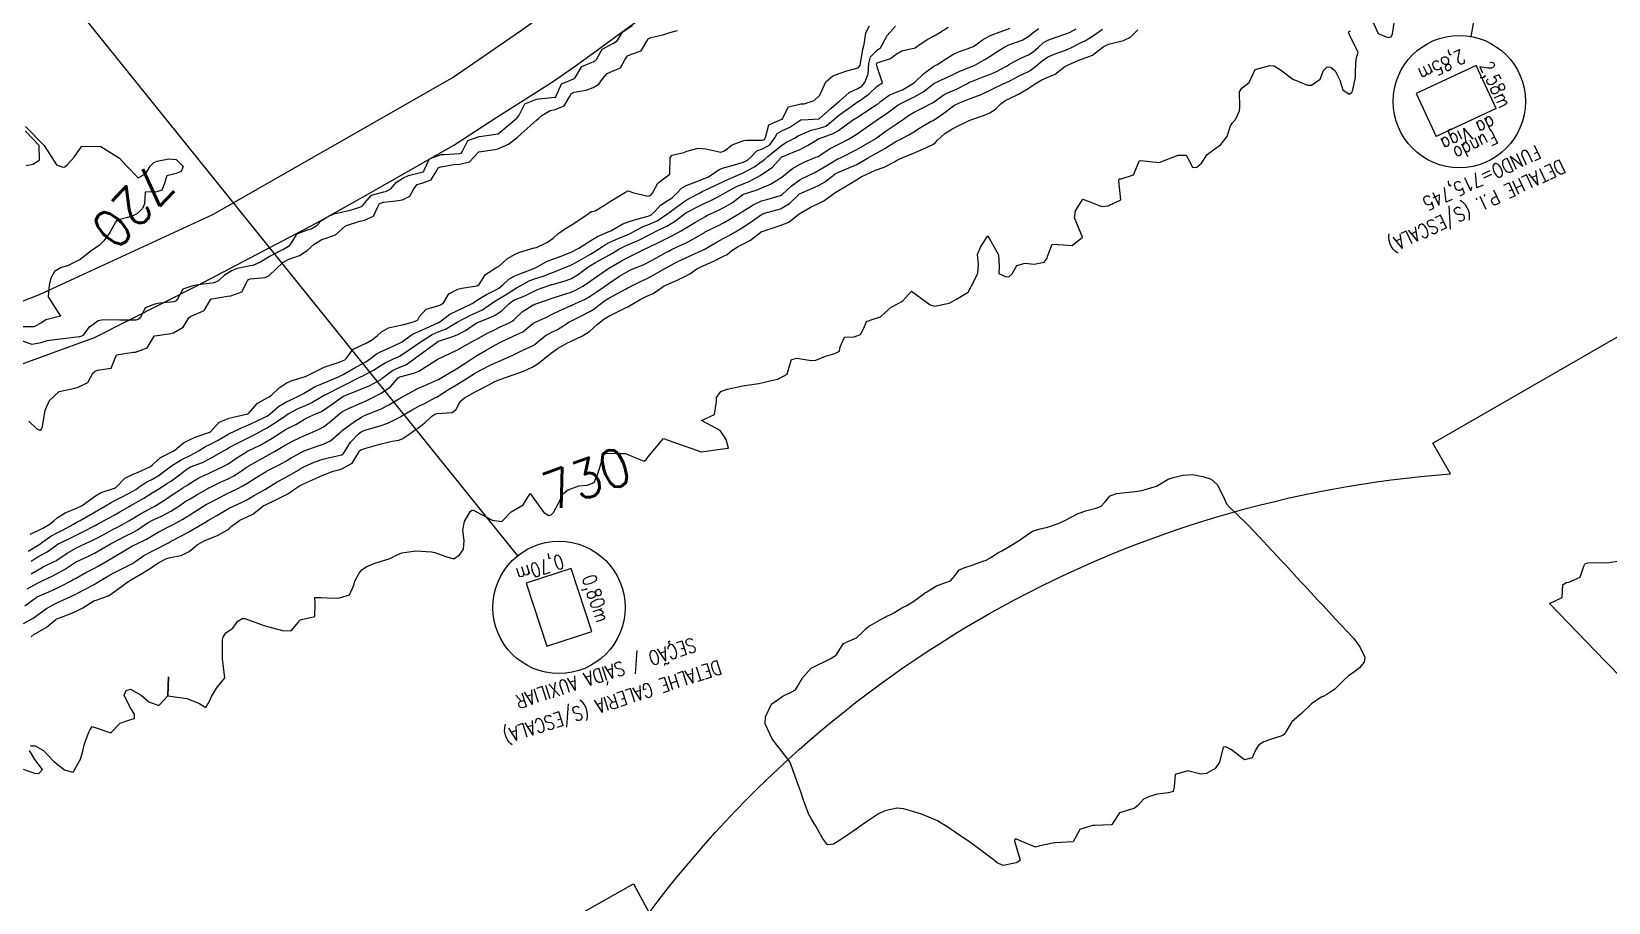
# Model space of a CAD drawing. Header units: metres. Extents: x 286371 to 293043, y 7462578 to 7466404.
# Drawn here: x 290929.4 to 291096.2, y 7463302.3 to 7463394.4 of the extents above; entities that cross this region are included whole.
import ezdxf
from ezdxf.enums import TextEntityAlignment as Align

# ---------------------------------------------------------------- set-up
doc = ezdxf.new("R2010")
doc.units = ezdxf.units.M
doc.header["$MEASUREMENT"] = 0
doc.linetypes.add('CONTINUO', pattern=[0])
doc.linetypes.add('TRACEJADO', pattern=[8.7, 8, -0.7])
for name, color, linetype in [('Cotas', 45, 'Continuous'), ('Curvas de Nivel 1m', 11, 'Continuous'), ('Curvas de Nivel 5m', 15, 'Continuous'), ('Edificações', 30, 'Continuous'), ('TEXTO', 45, 'Continuous'), ('Vias primárias', 230, 'Continuous')]:
    doc.layers.add(name, color=color, linetype=linetype)
doc.styles.add('ROMANS', font='romans', dxfattribs={"height": 0.2})
doc.styles.add('Style-STANDARD', font='STANDARD.shx')

msp = doc.modelspace()

# ---------------------------------------------------------------- linework, layer by layer
at = {"layer": 'Curvas de Nivel 1m', "flags": 128}
for points, elevation in [([(290928.51, 7463331.81), (290929.51, 7463332.39), (290929.77, 7463332.54), (290929.93, 7463332.66), (290930.92, 7463333.39), (290931.95, 7463333.95), (290932.22, 7463334.08), (290932.81, 7463334.34), (290933.59, 7463334.7), (290933.96, 7463334.88), (290934.89, 7463335.39), (290935.98, 7463335.95), (290936.2, 7463336.07), (290936.55, 7463336.29), (290937.44, 7463336.82), (290938, 7463337.13), (290939.84, 7463338.06), (290940.01, 7463338.14), (290940.06, 7463338.17), (290940.13, 7463338.22), (290941.23, 7463339), (290942.03, 7463339.44), (290942.54, 7463339.69), (290943.49, 7463340.17), (290943.85, 7463340.36), (290944.05, 7463340.47), (290945.16, 7463341.05), (290946.07, 7463341.56), (290946.43, 7463341.77), (290947.02, 7463342.12), (290947.68, 7463342.51), (290948.08, 7463342.75), (290948.96, 7463343.23), (290950.1, 7463343.91), (290950.2, 7463343.97), (290950.4, 7463344.07), (290951.57, 7463344.6), (290952.12, 7463344.89), (290952.85, 7463345.31), (290954.11, 7463346.01), (290954.12, 7463346.03), (290955.35, 7463346.79), (290956.15, 7463347.22), (290956.65, 7463347.49), (290957.44, 7463347.97), (290957.89, 7463348.24), (290958.17, 7463348.39), (290959.25, 7463348.87), (290960.18, 7463349.2), (290960.75, 7463349.35), (290962.19, 7463349.67), (290962.34, 7463349.75), (290962.44, 7463349.89), (290963.11, 7463350.98), (290963.93, 7463351.87), (290964.23, 7463352.08), (290964.63, 7463352.25), (290966.24, 7463352.71), (290967.05, 7463353), (290968.25, 7463353.61), (290968.37, 7463353.68), (290968.54, 7463353.79), (290969.62, 7463354.42), (290970.27, 7463354.76), (290970.93, 7463355.1), (290972.18, 7463355.74), (290972.25, 7463355.77), (290972.28, 7463355.8), (290973.46, 7463356.56), (290974.3, 7463357.05), (290975.34, 7463357.69), (290976.32, 7463358.32), (290977.8, 7463359.12), (290978.34, 7463359.36), (290979.01, 7463359.63), (290980.35, 7463360.25), (290981.27, 7463360.69), (290982.37, 7463361.17), (290982.62, 7463361.33), (290982.89, 7463361.58), (290983.69, 7463362.26), (290984.39, 7463362.63), (290985.01, 7463362.93), (290985.95, 7463363.53), (290986.23, 7463363.71), (290986.41, 7463363.8), (290987.55, 7463364.37), (290988.42, 7463364.81), (290988.85, 7463365.07), (290989.37, 7463365.48), (290989.97, 7463365.94), (290990.45, 7463366.24), (290992.26, 7463367.23), (290992.46, 7463367.33), (290992.53, 7463367.36), (290992.64, 7463367.42), (290993.87, 7463368.01), (290994.48, 7463368.3), (290995.19, 7463368.68), (290996.36, 7463369.37), (290996.44, 7463369.42), (290996.5, 7463369.44), (290997.75, 7463370.1), (290998.51, 7463370.46), (290999.11, 7463370.74), (291000.36, 7463371.31), (291000.47, 7463371.36), (291000.53, 7463371.39), (291001.72, 7463372.1), (291002.54, 7463372.53), (291003.03, 7463372.78), (291003.84, 7463373.26), (291004.29, 7463373.52), (291004.56, 7463373.69), (291005.5, 7463374.3), (291006.58, 7463375.09), (291006.66, 7463375.13), (291006.92, 7463375.21), (291008.22, 7463375.56), (291008.59, 7463375.68), (291009.54, 7463376.23), (291010.5, 7463377.16), (291010.55, 7463377.22), (291010.62, 7463377.25), (291011.92, 7463377.83), (291012.63, 7463378.15), (291013.25, 7463378.5), (291014.02, 7463379.1), (291014.38, 7463379.37), (291014.65, 7463379.51), (291015.77, 7463379.97), (291016.66, 7463380.38), (291017.81, 7463381.04), (291018.68, 7463381.53), (291019.64, 7463382.06), (291020.7, 7463382.73), (291020.87, 7463382.83), (291021.2, 7463382.99), (291022.18, 7463383.5), (291022.72, 7463383.84), (291023.4, 7463384.28), (291024.55, 7463384.94), (291024.67, 7463385), (291024.74, 7463385.03), (291025.88, 7463385.79), (291026.76, 7463386.48), (291027.01, 7463386.65), (291027.54, 7463386.89), (291028.41, 7463387.24), (291028.77, 7463387.38), (291029.84, 7463387.79), (291030.78, 7463388.22), (291031.2, 7463388.43), (291032.01, 7463388.83), (291032.55, 7463389.07), (291032.8, 7463389.2), (291033.85, 7463389.76), (291034.82, 7463390.22), (291035.17, 7463390.43), (291035.61, 7463390.77), (291036.28, 7463391.32), (291036.84, 7463391.71), (291037.54, 7463392.05), (291038.85, 7463392.49), (291039.01, 7463392.56), (291039.32, 7463392.72), (291040.33, 7463393.23), (291040.87, 7463393.5), (291041.62, 7463393.94), (291042.67, 7463394.67)], 728), ([(290928.65, 7463333.69), (290929.58, 7463334.39), (290929.8, 7463334.54), (290929.96, 7463334.62), (290931.17, 7463335.16), (290931.97, 7463335.53), (290932.52, 7463335.8), (290933.53, 7463336.33), (290933.82, 7463336.49), (290933.99, 7463336.58), (290935.11, 7463337.2), (290936, 7463337.67), (290936.41, 7463337.89), (290937.08, 7463338.28), (290938.02, 7463338.83), (290939.51, 7463339.71), (290940.04, 7463340.03), (290940.17, 7463340.1), (290940.41, 7463340.22), (290941.51, 7463340.74), (290942.06, 7463341.06), (290942.76, 7463341.48), (290944.07, 7463342.15), (290944.1, 7463342.16), (290945.37, 7463342.86), (290946.09, 7463343.31), (290946.59, 7463343.63), (290947.36, 7463344.12), (290947.82, 7463344.39), (290948.11, 7463344.55), (290949.13, 7463345.08), (290950.13, 7463345.6), (290950.44, 7463345.75), (290951.1, 7463346.06), (290951.79, 7463346.4), (290952.14, 7463346.61), (290953.02, 7463347.17), (290954.16, 7463347.9), (290954.23, 7463347.94), (290954.37, 7463348.01), (290955.57, 7463348.6), (290956.18, 7463348.96), (290956.82, 7463349.34), (290957.97, 7463349.96), (290958.12, 7463350.03), (290958.2, 7463350.07), (290959.56, 7463350.57), (290960.21, 7463350.79), (290960.98, 7463351.15), (290961.87, 7463351.9), (290962.05, 7463352.07), (290962.23, 7463352.22), (290963.54, 7463353.17), (290964.25, 7463353.65), (290964.65, 7463353.85), (290965.8, 7463354.3), (290966.26, 7463354.5), (290967.15, 7463354.93), (290968.28, 7463355.61), (290968.4, 7463355.68), (290968.6, 7463355.79), (290969.68, 7463356.39), (290970.3, 7463356.7), (290971.02, 7463357.04), (290972.31, 7463357.59), (290972.41, 7463357.64), (290972.57, 7463357.73), (290973.66, 7463358.38), (290974.33, 7463358.75), (290975.74, 7463359.68), (290976.35, 7463360.1), (290977.45, 7463360.74), (290978.37, 7463361.24), (290979.11, 7463361.63), (290979.95, 7463362.05), (290980.38, 7463362.23), (290981.32, 7463362.68), (290982.4, 7463363.56), (290982.44, 7463363.58), (290983.78, 7463364.2), (290984.42, 7463364.52), (290985.1, 7463364.87), (290986.43, 7463365.45), (290986.49, 7463365.47), (290986.59, 7463365.52), (290987.85, 7463366.09), (290988.45, 7463366.43), (290989.08, 7463366.86), (290989.96, 7463367.47), (290990.47, 7463367.82), (290991.57, 7463368.54), (290992.49, 7463369.1), (290992.71, 7463369.21), (290993.2, 7463369.41), (290994.12, 7463369.78), (290994.5, 7463369.97), (290995.42, 7463370.47), (290996.52, 7463371.08), (290996.7, 7463371.18), (290997.07, 7463371.36), (290998.05, 7463371.82), (290998.53, 7463372.05), (290999.38, 7463372.49), (291000.55, 7463373.18), (291000.63, 7463373.23), (291000.78, 7463373.3), (291001.96, 7463373.88), (291002.57, 7463374.2), (291003.25, 7463374.59), (291004.37, 7463375.25), (291004.5, 7463375.33), (291004.59, 7463375.39), (291005.7, 7463376.12), (291006.6, 7463376.51), (291007.14, 7463376.67), (291008.61, 7463377.08), (291008.68, 7463377.11), (291008.76, 7463377.18), (291009.71, 7463378.09), (291010.64, 7463378.76), (291010.89, 7463378.9), (291011.41, 7463379.14), (291012.24, 7463379.54), (291012.65, 7463379.76), (291013.5, 7463380.27), (291014.67, 7463380.96), (291014.76, 7463381), (291014.96, 7463381.09), (291016.69, 7463381.97), (291018.52, 7463383.03), (291018.63, 7463383.1), (291018.71, 7463383.16), (291019.79, 7463383.93), (291020.73, 7463384.55), (291020.99, 7463384.73), (291021.35, 7463384.99), (291022.15, 7463385.56), (291022.75, 7463385.9), (291023.46, 7463386.25), (291024.76, 7463386.92), (291025.93, 7463387.76), (291026.78, 7463388.18), (291027.29, 7463388.39), (291028.24, 7463388.88), (291028.6, 7463389.07), (291028.8, 7463389.16), (291030.03, 7463389.63), (291030.81, 7463389.93), (291031.44, 7463390.21), (291032.58, 7463390.82), (291032.73, 7463390.91), (291032.83, 7463390.97), (291034.02, 7463391.61), (291034.84, 7463391.98), (291035.34, 7463392.29), (291035.88, 7463392.77), (291036.4, 7463393.23), (291036.87, 7463393.51), (291037.77, 7463393.84), (291038.88, 7463394.22), (291039.23, 7463394.37), (291039.89, 7463394.71)], 727), ([(290928.9, 7463335.47), (290929.98, 7463336.07), (290930.19, 7463336.17), (290930.61, 7463336.38), (290931.53, 7463336.82), (290931.99, 7463337.05), (290932.84, 7463337.51), (290934.01, 7463338.29), (290934.03, 7463338.3), (290934.08, 7463338.32), (290935.39, 7463338.94), (290936.03, 7463339.27), (290937.78, 7463340.26), (290938.05, 7463340.41), (290939.25, 7463341.04), (290940.06, 7463341.44), (290940.57, 7463341.72), (290941.27, 7463342.21), (290941.75, 7463342.53), (290942.08, 7463342.7), (290943.1, 7463343.17), (290944.1, 7463343.69), (290944.39, 7463343.87), (290944.82, 7463344.15), (290945.58, 7463344.67), (290946.12, 7463345), (290946.83, 7463345.42), (290948, 7463346.11), (290948.08, 7463346.16), (290948.14, 7463346.18), (290949.42, 7463346.81), (290950.15, 7463347.13), (290950.77, 7463347.45), (290951.66, 7463348.05), (290951.95, 7463348.26), (290952.17, 7463348.4), (290953.22, 7463348.99), (290954.19, 7463349.51), (290954.51, 7463349.69), (290955.06, 7463350), (290955.77, 7463350.42), (290956.2, 7463350.68), (290957.05, 7463351.14), (290958.22, 7463351.69), (290958.41, 7463351.76), (290958.85, 7463351.95), (290959.8, 7463352.36), (290960.23, 7463352.6), (290960.98, 7463353.17), (290961.78, 7463353.9), (290962.04, 7463354.11), (290962.26, 7463354.25), (290962.96, 7463354.58), (290964.27, 7463355.16), (290964.75, 7463355.38), (290965.68, 7463355.83), (290966.08, 7463356.03), (290966.29, 7463356.14), (290967.29, 7463356.82), (290968.16, 7463357.8), (290968.24, 7463357.87), (290968.32, 7463357.9), (290969.81, 7463358.28), (290970.33, 7463358.52), (290972.28, 7463359.74), (290972.34, 7463359.77), (290972.42, 7463359.81), (290974.36, 7463360.72), (290976.03, 7463361.68), (290976.25, 7463361.8), (290976.38, 7463361.87), (290977.54, 7463362.5), (290978.39, 7463362.92), (290978.88, 7463363.16), (290979.9, 7463363.62), (290980.22, 7463363.81), (290980.41, 7463363.98), (290981.25, 7463364.77), (290982.43, 7463365.51), (290982.49, 7463365.53), (290982.61, 7463365.58), (290983.95, 7463366.05), (290984.44, 7463366.22), (290985.43, 7463366.56), (290986.45, 7463366.88), (290986.9, 7463367.07), (290987.68, 7463367.51), (290988.16, 7463367.8), (290988.47, 7463368.02), (290990.43, 7463369.39), (290990.49, 7463369.44), (290990.52, 7463369.45), (290991.77, 7463370.17), (290992.51, 7463370.58), (290993.07, 7463370.86), (290994.19, 7463371.4), (290994.41, 7463371.51), (290994.53, 7463371.55), (290995.77, 7463372.14), (290996.54, 7463372.53), (290997.09, 7463372.82), (290998.07, 7463373.34), (290998.37, 7463373.52), (290998.56, 7463373.63), (290999.62, 7463374.27), (291000.58, 7463374.83), (291000.88, 7463375), (291001.49, 7463375.29), (291002.24, 7463375.63), (291002.59, 7463375.81), (291003.5, 7463376.36), (291004.61, 7463377.21), (291004.64, 7463377.22), (291004.69, 7463377.24), (291006.14, 7463377.7), (291006.62, 7463377.89), (291007.55, 7463378.28), (291008.64, 7463378.96), (291008.77, 7463379.06), (291008.91, 7463379.18), (291009.87, 7463379.95), (291010.66, 7463380.42), (291011.17, 7463380.65), (291012.34, 7463381.13), (291012.57, 7463381.23), (291012.68, 7463381.29), (291013.79, 7463382.01), (291014.69, 7463382.47), (291015.85, 7463383.07), (291016.71, 7463383.61), (291017.57, 7463384.2), (291018.73, 7463385.01), (291019.93, 7463385.83), (291020.76, 7463386.48), (291021.06, 7463386.69), (291021.6, 7463386.98), (291022.39, 7463387.35), (291022.77, 7463387.52), (291023.69, 7463388.04), (291024.79, 7463388.91), (291024.83, 7463388.93), (291026.15, 7463389.56), (291026.81, 7463389.87), (291027.51, 7463390.2), (291028.82, 7463390.73), (291028.92, 7463390.77), (291029.14, 7463390.87), (291030.23, 7463391.46), (291030.84, 7463391.87), (291031.42, 7463392.27), (291032.33, 7463392.82), (291032.67, 7463393), (291032.86, 7463393.06), (291034.15, 7463393.51), (291034.87, 7463393.96), (291035.32, 7463394.33), (291035.94, 7463394.77)], 726), ([(290928.98, 7463339.45), (290930.04, 7463340.1), (290930.22, 7463340.21), (290930.45, 7463340.38), (290931.38, 7463341.04), (290932.06, 7463341.41), (290932.69, 7463341.72), (290933.78, 7463342.33), (290933.96, 7463342.44), (290934.08, 7463342.5), (290934.48, 7463342.71), (290936.09, 7463343.63), (290937.18, 7463344.27), (290937.76, 7463344.6), (290938.11, 7463344.78), (290939.09, 7463345.27), (290940.13, 7463345.84), (290940.37, 7463345.98), (290940.7, 7463346.22), (290941.55, 7463346.79), (290942.15, 7463347.09), (290942.85, 7463347.49), (290943.75, 7463348.17), (290943.97, 7463348.36), (290944.17, 7463348.5), (290945.2, 7463349.13), (290946.19, 7463349.61), (290946.54, 7463349.78), (290947.1, 7463350.12), (290947.76, 7463350.55), (290948.2, 7463350.76), (290949.1, 7463351.2), (290950.22, 7463351.88), (290950.35, 7463351.95), (290950.6, 7463352.07), (290951.71, 7463352.57), (290952.24, 7463352.78), (290953.1, 7463353.17), (290954.25, 7463353.76), (290954.41, 7463353.86), (290954.6, 7463354.01), (290955.49, 7463354.77), (290956.27, 7463355.21), (290956.8, 7463355.46), (290957.82, 7463355.96), (290958.11, 7463356.13), (290958.29, 7463356.24), (290959.37, 7463356.87), (290960.3, 7463357.28), (290961.84, 7463357.89), (290962.32, 7463358.15), (290963.4, 7463358.8), (290964.34, 7463359.28), (290964.71, 7463359.48), (290965.21, 7463359.84), (290965.85, 7463360.34), (290966.36, 7463360.6), (290967.21, 7463360.97), (290968.37, 7463361.5), (290968.56, 7463361.61), (290968.79, 7463361.79), (290969.72, 7463362.44), (290970.39, 7463362.75), (290971.09, 7463363.06), (290972.4, 7463363.64), (290972.47, 7463363.67), (290972.56, 7463363.73), (290973.6, 7463364.53), (290974.42, 7463364.94), (290974.95, 7463365.17), (290975.96, 7463365.68), (290976.26, 7463365.85), (290976.44, 7463365.97), (290977.48, 7463366.63), (290978.46, 7463367.1), (290978.81, 7463367.28), (290979.22, 7463367.63), (290979.84, 7463368.25), (290980.48, 7463368.6), (290981.2, 7463368.89), (290982.49, 7463369.38), (290982.64, 7463369.43), (290982.93, 7463369.58), (290983.91, 7463370.16), (290984.51, 7463370.36), (290985.39, 7463370.66), (290986.52, 7463371.14), (290987.25, 7463371.51), (290988.54, 7463372.33), (290989.25, 7463372.76), (290990.55, 7463373.33), (290990.64, 7463373.36), (290990.81, 7463373.45), (290991.9, 7463374.1), (290992.57, 7463374.34), (290993.38, 7463374.6), (290994.58, 7463374.92), (290994.92, 7463375.05), (290995.3, 7463375.38), (290995.9, 7463376.07), (290996.6, 7463376.53), (290997.12, 7463376.84), (290997.64, 7463377.35), (290998.11, 7463377.85), (290998.63, 7463378.14), (290999.47, 7463378.48), (291000.64, 7463378.94), (291000.9, 7463379.04), (291001.31, 7463379.29), (291002.09, 7463379.84), (291002.66, 7463380.04), (291003.61, 7463380.31), (291004.66, 7463380.62), (291005.09, 7463380.82), (291005.52, 7463381.23), (291006.1, 7463381.8), (291006.69, 7463382.02), (291007.45, 7463382.44), (291008, 7463383.19), (291008.25, 7463383.65), (291008.72, 7463383.92), (291009.58, 7463384.31), (291010.73, 7463385.09), (291010.78, 7463385.11), (291011.51, 7463385.14), (291012.65, 7463385.21), (291012.74, 7463385.25), (291013.93, 7463386.28), (291014.76, 7463387.02), (291014.83, 7463387.08), (291015.86, 7463387.99), (291016.78, 7463388.41), (291017.19, 7463388.65), (291017.53, 7463389.04), (291017.88, 7463389.97), (291017.95, 7463391.04), (291018.12, 7463391.75), (291018.85, 7463392.5), (291019.16, 7463392.71), (291019.37, 7463393.02), (291019.88, 7463394), (291020.76, 7463395)], 723), ([(290929.21, 7463341.25), (290930.06, 7463341.66), (290930.56, 7463341.89), (290931.31, 7463342.37), (290931.73, 7463342.71), (290932.08, 7463343), (290932.92, 7463343.51), (290934.1, 7463344), (290934.72, 7463344.31), (290936.12, 7463345.33), (290936.73, 7463345.67), (290938.13, 7463346.14), (290938.21, 7463346.17), (290938.31, 7463346.25), (290939.22, 7463347.17), (290940.16, 7463347.64), (290940.57, 7463347.8), (290941.48, 7463348.2), (290941.93, 7463348.43), (290942.17, 7463348.64), (290943.01, 7463349.36), (290944.19, 7463349.98), (290944.32, 7463350.03), (290944.51, 7463350.16), (290945.44, 7463350.91), (290946.21, 7463351.33), (290946.77, 7463351.57), (290948.22, 7463352.07), (290948.25, 7463352.08), (290948.28, 7463352.1), (290949.22, 7463353.11), (290950.25, 7463353.54), (290950.67, 7463353.65), (290952.25, 7463354.01), (290952.28, 7463354.02), (290952.31, 7463354.04), (290953.23, 7463355.07), (290954.28, 7463355.68), (290954.5, 7463355.79), (290954.79, 7463356.01), (290955.54, 7463356.76), (290956.3, 7463357.25), (290956.82, 7463357.47), (290958.31, 7463357.94), (290958.35, 7463357.95), (290960.33, 7463358.92), (290961.89, 7463359.45), (290962.34, 7463359.64), (290962.5, 7463359.72), (290962.69, 7463359.88), (290963.37, 7463360.85), (290964.37, 7463361.3), (290964.76, 7463361.46), (290965.44, 7463361.84), (290965.94, 7463362.27), (290966.39, 7463362.67), (290967.13, 7463363.08), (290968.4, 7463363.37), (290968.75, 7463363.44), (290969.86, 7463363.77), (290970.24, 7463363.94), (290970.41, 7463364.29), (290971.12, 7463365.06), (290972.43, 7463365.46), (290972.64, 7463365.52), (290972.94, 7463365.73), (290973.5, 7463366.67), (290974.46, 7463367.17), (290974.87, 7463367.28), (290976.46, 7463367.53), (290976.57, 7463367.56), (290976.72, 7463367.67), (290977.39, 7463368.75), (290978.49, 7463369.44), (290978.63, 7463369.5), (290978.86, 7463369.64), (290979.7, 7463370.43), (290980.51, 7463370.9), (290981.01, 7463371.11), (290982.52, 7463371.54), (290982.56, 7463371.55), (290982.77, 7463371.58), (290983.95, 7463372.15), (290984.54, 7463372.58), (290985.05, 7463373.04), (290985.75, 7463373.54), (290986.56, 7463374.03), (290988.12, 7463375.03), (290988.58, 7463375.38), (290988.66, 7463375.41), (290988.97, 7463375.48), (290989.98, 7463376.08), (290990.6, 7463376.48), (290991.22, 7463376.83), (290992.19, 7463377.43), (290992.46, 7463377.59), (290992.62, 7463377.56), (290992.93, 7463377.42), (290994.61, 7463377.03), (290994.86, 7463377.14), (290995.09, 7463377.39), (290995.6, 7463378.41), (290996.64, 7463379.18), (290996.76, 7463379.25), (290996.9, 7463379.36), (290996.93, 7463381.1), (290997.14, 7463381.36), (290998.36, 7463381.65), (290998.68, 7463381.77), (290999.89, 7463382.11), (291000.68, 7463382.02), (291002.3, 7463381.66), (291002.68, 7463381.8), (291003.49, 7463382.46), (291004.7, 7463382.91), (291005, 7463382.94), (291006.7, 7463382.93), (291006.91, 7463383.01), (291007.01, 7463383.21), (291007.35, 7463384.58), (291008.73, 7463385.15), (291008.76, 7463385.16), (291008.78, 7463385.18), (291009.46, 7463386.47), (291010.76, 7463386.78), (291011.11, 7463386.8), (291012.17, 7463387.13), (291012.77, 7463387.72), (291013.38, 7463389.11), (291014.15, 7463389.75), (291014.81, 7463390.01), (291015.62, 7463390.27), (291016.82, 7463390.58), (291017.02, 7463390.86), (291017.05, 7463391.05), (291017.32, 7463392.57), (291017.44, 7463393.05), (291017.61, 7463394.31), (291018.02, 7463395.04)], 722), ([(290929.32, 7463338.39), (290929.72, 7463338.69), (290930.02, 7463338.86), (290931.01, 7463339.39), (290932.04, 7463340.13), (290932.17, 7463340.23), (290932.4, 7463340.35), (290933.5, 7463340.88), (290934.06, 7463341.14), (290934.84, 7463341.53), (290936.07, 7463342.19), (290936.26, 7463342.29), (290938.09, 7463343.28), (290938.71, 7463343.63), (290939.74, 7463344.23), (290939.97, 7463344.36), (290940.11, 7463344.43), (290941.25, 7463345.08), (290942.13, 7463345.63), (290942.46, 7463345.86), (290942.98, 7463346.18), (290943.68, 7463346.63), (290944.15, 7463346.92), (290944.88, 7463347.43), (290945.79, 7463348.14), (290946.01, 7463348.29), (290946.17, 7463348.37), (290947.43, 7463348.86), (290948.18, 7463349.24), (290948.73, 7463349.55), (290949.66, 7463350.08), (290950, 7463350.27), (290950.2, 7463350.38), (290951.29, 7463350.97), (290952.21, 7463351.41), (290952.64, 7463351.62), (290953.37, 7463352.03), (290953.92, 7463352.33), (290954.23, 7463352.49), (290955.18, 7463353.06), (290956.25, 7463353.82), (290956.35, 7463353.89), (290956.51, 7463353.98), (290957.65, 7463354.58), (290958.27, 7463354.84), (290959.02, 7463355.19), (290960.24, 7463355.93), (290960.27, 7463355.94), (290960.28, 7463355.95), (290960.34, 7463355.98), (290962.3, 7463356.95), (290964.1, 7463357.86), (290964.24, 7463357.93), (290964.32, 7463357.97), (290965.54, 7463358.62), (290966.33, 7463359.14), (290966.76, 7463359.4), (290967.65, 7463359.8), (290968.13, 7463360.01), (290968.35, 7463360.13), (290969.33, 7463360.8), (290970.37, 7463361.51), (290970.74, 7463361.76), (290971.75, 7463362.37), (290972.39, 7463362.65), (290973.15, 7463362.96), (290974.4, 7463363.7), (290975.71, 7463364.39), (290976.42, 7463364.71), (290977.08, 7463365.01), (290978.01, 7463365.65), (290978.26, 7463365.83), (290978.44, 7463365.93), (290979.49, 7463366.59), (290980.46, 7463367.18), (290980.73, 7463367.34), (290981.2, 7463367.6), (290982, 7463368.06), (290982.47, 7463368.25), (290983.48, 7463368.57), (290984.48, 7463368.94), (290984.93, 7463369.11), (290985.96, 7463369.53), (290986.33, 7463369.69), (290986.5, 7463369.76), (290987.02, 7463370.03), (290988.51, 7463370.88), (290989.44, 7463371.47), (290990.09, 7463371.9), (290990.53, 7463372.14), (290991.43, 7463372.55), (290992.55, 7463373), (290992.84, 7463373.13), (290993.34, 7463373.41), (290994.13, 7463373.83), (290994.56, 7463373.99), (290995.54, 7463374.41), (290996.58, 7463375.1), (290996.73, 7463375.22), (290996.93, 7463375.36), (290997.87, 7463376.07), (290998.6, 7463376.59), (290999.07, 7463376.86), (290999.95, 7463377.31), (291000.39, 7463377.54), (291000.62, 7463377.64), (291001.75, 7463378.17), (291002.63, 7463378.6), (291003.09, 7463378.82), (291004.09, 7463379.25), (291004.48, 7463379.41), (291004.65, 7463379.48), (291005.79, 7463380.1), (291006.67, 7463380.72), (291006.93, 7463380.95), (291007.26, 7463381.21), (291008.04, 7463381.84), (291008.69, 7463382.39), (291009.17, 7463382.71), (291010.06, 7463383.16), (291010.48, 7463383.39), (291010.71, 7463383.52), (291011.84, 7463384.01), (291012.72, 7463384.2), (291013.39, 7463384.44), (291014.2, 7463385.1), (291014.74, 7463385.57), (291016.56, 7463386.86), (291016.76, 7463386.99), (291016.8, 7463387.02), (291016.86, 7463387.05), (291017.98, 7463387.83), (291018.79, 7463388.63), (291019.02, 7463388.79), (291019.39, 7463389.02), (291018.82, 7463390.69), (291018.77, 7463391.03), (291018.78, 7463391.07), (291018.83, 7463391.11), (291020.24, 7463391.59), (291020.84, 7463392.04), (291021.43, 7463392.4), (291022.85, 7463392.7), (291023, 7463392.82), (291023.16, 7463392.96), (291024.18, 7463393.62), (291024.87, 7463393.98), (291025.46, 7463394.35), (291026.34, 7463394.91)], 724), ([(290929.06, 7463353.21), (290929.93, 7463352.39), (290930.23, 7463352.28), (290930.4, 7463352.38), (290930.51, 7463352.65), (290930.81, 7463354.37), (290931.25, 7463355.39), (290932.29, 7463356.34), (290933.92, 7463356.7), (290934.3, 7463356.81), (290935.3, 7463357.31), (290935.84, 7463358.29), (290936.1, 7463358.52), (290936.33, 7463358.62), (290937.76, 7463358.84), (290938.35, 7463360.25), (290940.09, 7463360.5), (290940.36, 7463360.52), (290941.6, 7463360.97), (290942.33, 7463362.2), (290942.35, 7463362.23), (290942.38, 7463362.24), (290944.08, 7463362.48), (290944.39, 7463362.56), (290945.4, 7463363.15), (290946, 7463364.14), (290946.22, 7463364.34), (290946.42, 7463364.41), (290947.61, 7463364.93), (290948.34, 7463366.11), (290948.39, 7463366.16), (290948.45, 7463366.17), (290950.1, 7463366.43), (290950.45, 7463366.47), (290951.62, 7463366.89), (290952.2, 7463368.05), (290952.31, 7463368.21), (290952.48, 7463368.26), (290954.07, 7463368.43), (290954.48, 7463368.63), (290955.94, 7463369.99), (290956.51, 7463370.31), (290957.71, 7463370.76), (290958.52, 7463371.28), (290958.88, 7463371.59), (290959.27, 7463371.93), (290960.05, 7463372.42), (290960.54, 7463372.57), (290961.52, 7463372.93), (290962.56, 7463373.88), (290964.07, 7463374.36), (290964.57, 7463374.48), (290965.52, 7463374.9), (290965.95, 7463375.83), (290966.18, 7463376.25), (290966.6, 7463376.38), (290967.9, 7463376.51), (290968.61, 7463376.64), (290969.39, 7463377.01), (290969.81, 7463377.78), (290970.16, 7463378.25), (290970.63, 7463378.4), (290971.63, 7463378.76), (290972.24, 7463379.74), (290972.39, 7463380.01), (290972.66, 7463380.13), (290974.02, 7463380.36), (290974.66, 7463380.41), (290975.7, 7463380.66), (290976.64, 7463381.68), (290976.66, 7463381.7), (290976.68, 7463381.71), (290978.38, 7463381.96), (290978.69, 7463382.02), (290979.81, 7463382.51), (290980.71, 7463383.18), (290981.16, 7463383.61), (290982.74, 7463385.02), (290983.03, 7463385.28), (290983.35, 7463385.57), (290984.22, 7463386.09), (290984.75, 7463386.2), (290985.72, 7463386.57), (290986.26, 7463387.52), (290986.43, 7463387.86), (290986.78, 7463388.01), (290988.04, 7463388.25), (290988.79, 7463388.51), (290989.39, 7463388.88), (290989.81, 7463389.47), (290990.27, 7463390), (290990.82, 7463390.24), (290991.66, 7463390.6), (290992.12, 7463391.44), (290992.41, 7463391.86), (290992.84, 7463392.03), (290993.85, 7463392.41), (290994.44, 7463393.4), (290994.6, 7463393.67), (290994.87, 7463393.8), (290996.15, 7463394.1), (290996.88, 7463394.33), (290997.69, 7463394.54)], 721), ([(290929.3, 7463330.39), (290929.62, 7463330.67), (290929.9, 7463330.82), (290930.89, 7463331.39), (290931.92, 7463332.25), (290931.98, 7463332.29), (290932.12, 7463332.35), (290933.43, 7463332.84), (290933.93, 7463333.05), (290934.77, 7463333.48), (290935.95, 7463334.2), (290936.01, 7463334.23), (290936.19, 7463334.29), (290937.48, 7463334.75), (290937.97, 7463335.04), (290939.53, 7463336.23), (290939.99, 7463336.5), (290941.08, 7463337.12), (290942.01, 7463337.71), (290942.3, 7463337.9), (290942.73, 7463338.18), (290943.55, 7463338.65), (290944.02, 7463338.79), (290945.18, 7463338.99), (290946.03, 7463339.42), (290946.42, 7463339.75), (290946.89, 7463340.12), (290947.6, 7463340.56), (290948.05, 7463340.75), (290949.02, 7463341.13), (290950.07, 7463341.72), (290950.26, 7463341.88), (290950.46, 7463342.07), (290951.39, 7463342.75), (290952.09, 7463343.07), (290952.76, 7463343.37), (290953.56, 7463344.02), (290953.87, 7463344.26), (290954.11, 7463344.38), (290955.21, 7463344.9), (290956.12, 7463345.36), (290956.53, 7463345.58), (290957.08, 7463345.97), (290957.72, 7463346.38), (290958.14, 7463346.59), (290959.08, 7463347.01), (290960.16, 7463347.5), (290960.46, 7463347.62), (290961.27, 7463347.91), (290961.96, 7463348.11), (290962.17, 7463348.16), (290963.29, 7463348.77), (290963.93, 7463349.87), (290964.02, 7463350.04), (290964.2, 7463350.18), (290964.72, 7463350.37), (290966.21, 7463350.79), (290967.51, 7463351.11), (290968.22, 7463351.21), (290968.64, 7463351.37), (290969.2, 7463351.78), (290969.8, 7463352.2), (290970.23, 7463352.49), (290970.96, 7463353.03), (290971.71, 7463353.74), (290972.03, 7463353.97), (290972.26, 7463354.03), (290973.84, 7463354.13), (290974.26, 7463354.43), (290974.7, 7463355.28), (290975.17, 7463355.69), (290976.29, 7463356.31), (290977.72, 7463357.07), (290978.31, 7463357.38), (290978.9, 7463357.64), (290980.32, 7463358.12), (290981.42, 7463358.51), (290982.33, 7463358.92), (290982.75, 7463359.16), (290983.27, 7463359.57), (290983.86, 7463360.05), (290984.36, 7463360.44), (290985.01, 7463360.9), (290986.13, 7463361.53), (290986.29, 7463361.61), (290986.38, 7463361.64), (290987.66, 7463362.23), (290988.39, 7463362.72), (290988.8, 7463363.09), (290989.22, 7463363.48), (290989.9, 7463363.99), (290990.42, 7463364.31), (290992.21, 7463365.21), (290992.43, 7463365.32), (290992.61, 7463365.42), (290993.75, 7463366.1), (290994.45, 7463366.43), (290995.11, 7463366.73), (290996.04, 7463367.37), (290996.3, 7463367.54), (290996.47, 7463367.62), (290997.68, 7463368.14), (290998.48, 7463368.52), (290999.02, 7463368.79), (290999.74, 7463369.32), (291000.22, 7463369.58), (291000.5, 7463369.7), (291001.61, 7463370.19), (291002.51, 7463370.62), (291002.95, 7463370.84), (291003.46, 7463371.26), (291004.1, 7463371.68), (291004.53, 7463371.89), (291005.43, 7463372.35), (291006.51, 7463373.22), (291006.53, 7463373.24), (291006.55, 7463373.25), (291008.02, 7463373.74), (291008.56, 7463373.9), (291009.47, 7463374.27), (291010.56, 7463375.15), (291011.84, 7463375.89), (291012.6, 7463376.26), (291013.18, 7463376.54), (291013.95, 7463377.1), (291014.34, 7463377.38), (291014.62, 7463377.55), (291015.59, 7463378.12), (291016.64, 7463378.76), (291017.12, 7463379.06), (291018.66, 7463379.78), (291019.57, 7463380.1), (291020.67, 7463380.66), (291020.88, 7463380.79), (291021.29, 7463380.99), (291022.26, 7463381.39), (291022.68, 7463381.56), (291023.66, 7463381.98), (291024.7, 7463382.49), (291024.96, 7463382.67), (291025.21, 7463382.93), (291025.99, 7463383.64), (291026.72, 7463384.12), (291027.25, 7463384.38), (291028.26, 7463384.88), (291028.57, 7463385.04), (291028.74, 7463385.1), (291030.06, 7463385.54), (291030.75, 7463385.84), (291031.35, 7463386.24), (291031.95, 7463386.83), (291032.43, 7463387.16), (291032.77, 7463387.33), (291033.77, 7463387.81), (291034.79, 7463388.42), (291035.01, 7463388.56), (291035.37, 7463388.78), (291036.26, 7463389.31), (291036.81, 7463389.58), (291037.64, 7463389.92), (291038.69, 7463390.73), (291038.77, 7463390.78), (291038.83, 7463390.79), (291040.15, 7463391.39), (291040.84, 7463391.64), (291041.6, 7463391.92), (291042.55, 7463392.67), (291042.72, 7463392.8), (291042.86, 7463392.88), (291043.3, 7463393.09), (291044.87, 7463393.48), (291045.63, 7463393.85), (291046.39, 7463394.6)], 729), ([(291097.83, 7463325.81), (291095.86, 7463327.84), (291093.89, 7463329.87), (291091.92, 7463331.9), (291089.95, 7463333.93), (291091.3, 7463334.58), (291091.36, 7463335.91), (291091.74, 7463336.15), (291091.99, 7463336.18), (291093.19, 7463336.7), (291093.6, 7463337.88), (291093.74, 7463338.15), (291094.02, 7463338.22), (291095.62, 7463338.25), (291096.02, 7463338.24), (291097.41, 7463338.44)], 731)]:
    msp.add_lwpolyline(points, dxfattribs=dict(at, elevation=elevation))
at = {"layer": 'Curvas de Nivel 1m', "elevation": 731, "flags": 128}
msp.add_lwpolyline([(291053.28, 7463347.37), (291054.15, 7463347.08), (291054.82, 7463346.47), (291055.53, 7463345.05), (291055.8, 7463344.46), (291056.11, 7463344.11), (291057.87, 7463342.43), (291058.08, 7463342.21), (291059.76, 7463340.4), (291060.05, 7463340.09), (291061.69, 7463338.37), (291062.02, 7463338.01), (291063.54, 7463336.34), (291063.99, 7463335.86), (291065.43, 7463334.31), (291065.96, 7463333.75), (291067.31, 7463332.28), (291067.92, 7463331.63), (291069.21, 7463330.25), (291069.88, 7463329.35), (291070.42, 7463328.24), (291070.36, 7463327.73), (291069.85, 7463327.12), (291069.37, 7463326.72), (291068.71, 7463326.26), (291068.23, 7463325.86), (291067.82, 7463325.43), (291067.24, 7463324.85), (291066.4, 7463324.3), (291066, 7463324.1), (291065.8, 7463324.01), (291064.78, 7463323.33), (291063.77, 7463322.33), (291062.7, 7463321.41), (291062.08, 7463320.36), (291061.97, 7463320.14), (291061.74, 7463319.96), (291060.55, 7463319.57), (291059.73, 7463319.31), (291059.17, 7463318.95), (291058.84, 7463318.41), (291058.5, 7463317.61), (291057.7, 7463317.4), (291056.31, 7463318.45), (291055.72, 7463318.76), (291055.45, 7463318.72), (291055.35, 7463318.46), (291055.03, 7463317.13), (291054.59, 7463316.47), (291053.68, 7463315.93), (291053.07, 7463315.89), (291051.68, 7463316.22), (291050.36, 7463315.85), (291050.25, 7463314.55), (291050.14, 7463314.05), (291049.64, 7463313.9), (291048.45, 7463313.76), (291047.64, 7463313.52), (291047.01, 7463313.22), (291046.45, 7463312.6), (291046, 7463312.23), (291045.62, 7463312.15), (291044.45, 7463311.79), (291043.74, 7463310.64), (291043.69, 7463310.55), (291043.59, 7463310.51), (291041.81, 7463310.45), (291041.59, 7463310.44), (291040.27, 7463310.01), (291039.56, 7463308.7), (291037.67, 7463308.62), (291037.56, 7463308.61), (291036.02, 7463308.29), (291035.56, 7463308.16), (291034.05, 7463308.79), (291033.57, 7463308.99), (291033.38, 7463308.98), (291033.37, 7463308.8), (291033.55, 7463308.09), (291033.95, 7463306.79), (291033.73, 7463306.59), (291033.53, 7463306.5), (291032.14, 7463306.2), (291031.53, 7463306.51), (291031.1, 7463306.83), (291029.56, 7463308.02), (291028.37, 7463308.87), (291027.58, 7463309.4), (291026.18, 7463310.32), (291025.6, 7463310.68), (291025.19, 7463310.92), (291023.61, 7463311.61), (291022.58, 7463311.93), (291021.62, 7463312.21), (291020.89, 7463312.26), (291019.62, 7463311.98), (291018.97, 7463311.66), (291018.01, 7463311.04), (291017.76, 7463310.88), (291017.6, 7463310.77), (291016.59, 7463310.06), (291015.58, 7463309.35), (291015.41, 7463309.24), (291015.17, 7463309.08), (291014.2, 7463308.46), (291013.56, 7463308.41), (291013.04, 7463309.11), (291012.33, 7463310.39), (291011.86, 7463311.13), (291011.61, 7463311.62), (291011.03, 7463313.14), (291010.7, 7463314.1), (291010.33, 7463315.15), (291009.69, 7463316.94), (291009.59, 7463317.17), (291009.28, 7463317.59), (291008.04, 7463319.19), (291007.73, 7463319.62), (291006.98, 7463321.21), (291007.02, 7463321.95), (291007.62, 7463323.2), (291007.69, 7463323.3), (291007.79, 7463323.38), (291008.85, 7463324.12), (291009.81, 7463324.58), (291010.18, 7463324.79), (291010.4, 7463325.16), (291010.91, 7463326.07), (291011.84, 7463327.08), (291011.92, 7463327.13), (291013.86, 7463328.07), (291014.48, 7463328.47), (291014.87, 7463329.08), (291015.27, 7463329.68), (291015.89, 7463329.98), (291016.63, 7463330.31), (291017.41, 7463331.04), (291017.65, 7463331.3), (291017.91, 7463331.48), (291018.88, 7463332.05), (291019.93, 7463332.61), (291020.2, 7463332.73), (291020.66, 7463332.99), (291021.45, 7463333.48), (291021.95, 7463333.73), (291022.72, 7463334.19), (291023.75, 7463334.95), (291023.87, 7463335.04), (291023.97, 7463335.1), (291025.09, 7463335.81), (291025.98, 7463336.11), (291026.57, 7463336.32), (291027.06, 7463336.9), (291027.46, 7463337.44), (291028.01, 7463337.7), (291028.88, 7463338), (291030.02, 7463338.4), (291030.36, 7463338.51), (291030.93, 7463338.84), (291031.58, 7463339.28), (291032.03, 7463339.51), (291032.87, 7463339.98), (291034.05, 7463340.74), (291034.08, 7463340.77), (291034.12, 7463340.79), (291035.27, 7463341.58), (291036.07, 7463341.83), (291036.83, 7463341.99), (291038.08, 7463342.42), (291038.69, 7463342.72), (291040.1, 7463343.44), (291041, 7463343.78), (291042.1, 7463344.06), (291042.53, 7463344.24), (291042.9, 7463344.65), (291043.46, 7463345.31), (291044.13, 7463345.55), (291045.09, 7463345.66), (291046.13, 7463345.77), (291046.82, 7463345.9), (291048.14, 7463346.27), (291048.37, 7463346.35), (291048.72, 7463346.57), (291049.61, 7463347.09), (291050.15, 7463347.24), (291051.2, 7463347.49), (291052.16, 7463347.57)], close=True, dxfattribs=at)
at = {"layer": 'Curvas de Nivel 5m', "flags": 128}
for points, elevation in [([(290928.37, 7463361.73), (290929.4, 7463361.36), (290930.37, 7463361.54), (290931, 7463361.74), (290932.38, 7463361.91), (290932.74, 7463361.97), (290934.38, 7463362.17), (290934.5, 7463362.19), (290934.85, 7463362.31), (290935.48, 7463363.21), (290936.41, 7463363.85), (290936.76, 7463363.93), (290938.41, 7463363.97), (290938.71, 7463363.95), (290940.41, 7463363.94), (290940.63, 7463364), (290940.9, 7463364.22), (290941.41, 7463365.23), (290942.44, 7463365.63), (290942.9, 7463365.72), (290944.44, 7463365.88), (290944.66, 7463365.95), (290944.84, 7463366.16), (290945.41, 7463367.2), (290946.47, 7463367.58), (290946.94, 7463367.66), (290948.47, 7463367.85), (290948.69, 7463367.88), (290949.16, 7463368.09), (290949.83, 7463368.74), (290950.49, 7463369.11), (290951.15, 7463369.41), (290952.5, 7463369.67), (290952.81, 7463369.72), (290953.49, 7463370.03), (290954.51, 7463370.65), (290955.93, 7463371.39), (290956.53, 7463371.74), (290956.67, 7463371.83), (290956.79, 7463371.97), (290957.46, 7463373.05), (290958.56, 7463373.45), (290958.94, 7463373.56), (290959.53, 7463373.93), (290960.04, 7463374.46), (290960.58, 7463374.81), (290961.33, 7463375.15), (290962.59, 7463375.42), (290962.97, 7463375.49), (290964.09, 7463375.86), (290964.42, 7463376.03), (290964.6, 7463376.32), (290965.33, 7463377.12), (290966.62, 7463377.49), (290966.9, 7463377.54), (290967.38, 7463377.81), (290967.95, 7463378.49), (290968.64, 7463378.93), (290969.23, 7463379.2), (290970.65, 7463379.55), (290970.81, 7463379.6), (290970.9, 7463379.76), (290971.46, 7463380.96), (290972.68, 7463381.42), (290972.97, 7463381.44), (290974.68, 7463381.54), (290974.81, 7463381.58), (290974.9, 7463381.7), (290975.5, 7463382.9), (290976.71, 7463383.34), (290977, 7463383.38), (290978.71, 7463383.63), (290980.74, 7463385.31), (290980.94, 7463385.6), (290981.56, 7463386.79), (290982.77, 7463387.28), (290983.03, 7463387.31), (290984.77, 7463387.49), (290984.81, 7463387.51), (290984.83, 7463387.54), (290985.44, 7463388.89), (290986.8, 7463389.48), (290986.83, 7463389.49), (290986.85, 7463389.51), (290987.57, 7463390.75), (290988.83, 7463391.26), (290988.99, 7463391.32), (290989.13, 7463391.48), (290989.74, 7463392.58), (290990.86, 7463393.17), (290991.05, 7463393.26), (290991.32, 7463393.45), (290991.92, 7463394.4), (290992.89, 7463395.06)], 720), ([(290929.32, 7463337.07), (290930, 7463337.47), (290930.58, 7463337.8), (290931.74, 7463338.36), (290931.92, 7463338.45), (290932.02, 7463338.51), (290933.12, 7463339.25), (290934.04, 7463339.78), (290934.39, 7463339.97), (290935.12, 7463340.31), (290935.75, 7463340.6), (290936.05, 7463340.75), (290937.06, 7463341.28), (290938.07, 7463341.81), (290938.36, 7463341.96), (290938.89, 7463342.24), (290939.65, 7463342.66), (290940.08, 7463342.93), (290940.88, 7463343.42), (290942.1, 7463344.08), (290942.18, 7463344.12), (290942.31, 7463344.19), (290943.42, 7463344.87), (290944.12, 7463345.35), (290944.61, 7463345.67), (290945.37, 7463346.15), (290945.84, 7463346.44), (290946.14, 7463346.65), (290947.06, 7463347.21), (290948.16, 7463347.73), (290948.42, 7463347.84), (290948.97, 7463348.09), (290949.77, 7463348.48), (290950.17, 7463348.72), (290950.98, 7463349.26), (290952.19, 7463350.04), (290953.54, 7463350.69), (290954.21, 7463351.05), (290954.81, 7463351.41), (290955.69, 7463351.99), (290956.01, 7463352.2), (290956.23, 7463352.32), (290957.33, 7463352.88), (290958.25, 7463353.42), (290958.59, 7463353.61), (290959.32, 7463353.94), (290959.97, 7463354.21), (290960.26, 7463354.38), (290961.16, 7463355.02), (290962.28, 7463355.81), (290962.43, 7463355.89), (290964.3, 7463356.62), (290965.14, 7463357), (290966.31, 7463357.64), (290966.42, 7463357.72), (290966.54, 7463357.82), (290967.54, 7463358.59), (290968.33, 7463358.94), (290968.94, 7463359.18), (290969.79, 7463359.77), (290970.11, 7463360.01), (290970.35, 7463360.19), (290972.15, 7463361.52), (290972.37, 7463361.67), (290972.53, 7463361.73), (290973.92, 7463362.17), (290974.38, 7463362.36), (290975.27, 7463362.82), (290976.4, 7463363.6), (290976.45, 7463363.63), (290976.55, 7463363.67), (290977.89, 7463364.17), (290978.42, 7463364.43), (290979.13, 7463364.92), (290979.84, 7463365.62), (290980.16, 7463365.89), (290980.44, 7463366.04), (290981.55, 7463366.49), (290982.45, 7463366.95), (290982.89, 7463367.15), (290984.07, 7463367.56), (290984.36, 7463367.66), (290984.47, 7463367.69), (290985.91, 7463368.09), (290986.48, 7463368.32), (290987.22, 7463368.77), (290988.2, 7463369.5), (290988.5, 7463369.7), (290989.02, 7463370), (290990.51, 7463370.83), (290990.91, 7463371.06), (290991.55, 7463371.44), (290992.19, 7463371.77), (290992.53, 7463371.91), (290993.59, 7463372.35), (290994.55, 7463372.85), (290994.9, 7463373.04), (290995.59, 7463373.38), (290996.24, 7463373.69), (290996.56, 7463373.85), (290997.5, 7463374.42), (290998.58, 7463375.25), (290998.63, 7463375.28), (290998.72, 7463375.33), (290999.95, 7463375.96), (291000.6, 7463376.27), (291001.29, 7463376.6), (291002.56, 7463377.28), (291002.6, 7463377.29), (291002.61, 7463377.3), (291003.88, 7463378), (291004.63, 7463378.32), (291005.29, 7463378.58), (291006.44, 7463379.22), (291006.57, 7463379.3), (291006.65, 7463379.34), (291007.75, 7463380.1), (291008.67, 7463381.11), (291008.71, 7463381.15), (291008.78, 7463381.18), (291010.12, 7463381.73), (291010.69, 7463381.97), (291011.47, 7463382.37), (291012.7, 7463383.11), (291012.74, 7463383.12), (291014.17, 7463383.64), (291014.72, 7463383.97), (291016.23, 7463385.06), (291016.74, 7463385.39), (291017.76, 7463386.03), (291018.76, 7463386.7), (291018.95, 7463386.83), (291019.17, 7463387.02), (291020.09, 7463387.69), (291020.78, 7463387.97), (291021.5, 7463388.27), (291022.66, 7463388.97), (291022.74, 7463389.02), (291022.8, 7463389.08), (291023.76, 7463390), (291024.82, 7463390.78), (291024.92, 7463390.83), (291025.12, 7463390.93), (291026.16, 7463391.59), (291026.84, 7463392.01), (291027.44, 7463392.3), (291028.85, 7463392.78), (291028.92, 7463392.81), (291029.01, 7463392.87), (291030.09, 7463393.63), (291030.87, 7463394.04), (291031.44, 7463394.27), (291032.88, 7463394.78)], 725), ([(291070.9, 7463396.23), (291071.84, 7463394.22), (291072.87, 7463393.82), (291073.2, 7463393.87), (291073.36, 7463394.2), (291073.57, 7463395.52)], 730), ([(290929.25, 7463318.86), (290929.72, 7463318.88), (290930.62, 7463318.37), (290931.69, 7463317.24), (290932.85, 7463316.34), (290933.67, 7463316.08), (290933.82, 7463316.17), (290933.91, 7463316.32), (290934.54, 7463317.47), (290934.79, 7463318.31), (290934.94, 7463319.09), (290935.41, 7463320.3), (290935.51, 7463320.53), (290935.75, 7463320.92), (290937.73, 7463320.26), (290938.72, 7463321.28), (290939.75, 7463321.63), (290940.23, 7463321.75), (290940.25, 7463322.23), (290939.78, 7463322.94), (290939.17, 7463324.24), (290939.35, 7463324.71), (290939.81, 7463324.86), (290940.94, 7463324.22), (290941.78, 7463323.53), (290942.83, 7463323.14), (290943.79, 7463324.17), (290943.83, 7463326.17), (290943.79, 7463324.17), (290945.79, 7463323.89), (290947.04, 7463323.38), (290947.78, 7463322.93), (290948.22, 7463323.67), (290948.41, 7463324.1), (290948.92, 7463324.97), (290949.82, 7463326.07), (290949.57, 7463328.08), (290949.55, 7463328.39), (290949.56, 7463330.08), (290949.61, 7463330.37), (290949.91, 7463330.83), (290950.66, 7463331.31), (290951.17, 7463332.06), (290951.63, 7463332.35), (290951.93, 7463332.35), (290952.81, 7463332.03), (290953.92, 7463331.6), (290954.46, 7463331.46), (290955.9, 7463331.06), (290956.82, 7463331.05), (290957.6, 7463331.96), (290957.69, 7463332.18), (290957.92, 7463332.24), (290959.32, 7463332.54), (290959.36, 7463333.93), (290959.34, 7463334.55), (290959.96, 7463334.56), (290961.36, 7463334.5), (290961.95, 7463334.54), (290962.98, 7463334.86), (290963.45, 7463335.87), (290963.55, 7463336.3), (290964, 7463337.13), (290964.34, 7463337.53), (290964.84, 7463337.85), (290965.66, 7463338.19), (290966.01, 7463338.3), (290967.19, 7463338.65), (290968.03, 7463339.07), (290968.54, 7463339.29), (290970.03, 7463339.5), (290971.68, 7463339.39), (290972.03, 7463339.33), (290973.19, 7463338.89), (290974.02, 7463338.66), (290974.63, 7463339.09), (290975.04, 7463339.69), (290975.13, 7463340.6), (290974.99, 7463341.69), (290975.15, 7463342.62), (290975.8, 7463343.68), (290975.97, 7463343.8), (290976.1, 7463343.8), (290976.35, 7463343.67), (290978.08, 7463342.76), (290979.11, 7463342.6), (290980.09, 7463343.61), (290981.36, 7463344.35), (290982.12, 7463345.58), (290983.56, 7463343.56), (290984.09, 7463343.23), (290984.32, 7463343.32), (290984.58, 7463343.55), (290985.11, 7463344.54), (290985.61, 7463345.53), (290985.87, 7463345.78), (290986.13, 7463345.96), (290987.27, 7463346.37), (290988.14, 7463346.43), (290988.89, 7463346.73), (290989.2, 7463347.48), (290989.43, 7463348.21), (290989.83, 7463349.47), (290989.94, 7463349.72), (290990.19, 7463349.83), (290991.82, 7463349.81), (290992.19, 7463349.78), (290993.11, 7463349.42), (290994.18, 7463348.99), (290994.41, 7463349.18), (290994.57, 7463349.4), (290995.31, 7463350.28), (290996.21, 7463351.37), (290998.2, 7463350.68), (290999.2, 7463350.32), (291000.19, 7463349.98), (291000.99, 7463350.09), (291002.2, 7463350.25), (291003.09, 7463350.37), (291002.86, 7463351.26), (291002.23, 7463352.24), (291000.24, 7463353.3), (291001.62, 7463353.92), (291001.83, 7463355.28), (291001.83, 7463355.73), (291002.29, 7463356.35), (291002.96, 7463356.6), (291004.3, 7463356.89), (291004.59, 7463356.95), (291006.3, 7463357.21), (291007.91, 7463357.59), (291008.31, 7463357.67), (291009.31, 7463358.18), (291009.58, 7463359.17), (291009.75, 7463359.75), (291010.34, 7463359.87), (291011.84, 7463359.63), (291012.34, 7463359.68), (291013.35, 7463360.11), (291014.35, 7463360.36), (291014.83, 7463360.61), (291014.92, 7463361.09), (291015.36, 7463362.1), (291016.38, 7463362.15), (291017.07, 7463362.37), (291017.41, 7463363.05), (291017.69, 7463363.76), (291018.41, 7463363.99), (291019.19, 7463364.25), (291020, 7463365.01), (291020.21, 7463365.22), (291020.43, 7463365.34), (291021.52, 7463365.91), (291022.45, 7463366.97), (291024.43, 7463365.54), (291024.89, 7463365.4), (291026.44, 7463365.69), (291027.2, 7463366.13), (291028.45, 7463366.87), (291029.14, 7463368.2), (291029.48, 7463368.86), (291029.53, 7463369.83), (291029.45, 7463370.86), (291029.75, 7463371.63), (291030.54, 7463372.84), (291031.65, 7463370.83), (291031.73, 7463369.59), (291031.71, 7463368.83), (291032.48, 7463368.5), (291032.78, 7463368.51), (291033.12, 7463368.8), (291033.6, 7463369.7), (291034.5, 7463369.93), (291035.44, 7463369.83), (291036.5, 7463370.03), (291036.81, 7463370.45), (291036.88, 7463370.75), (291037.34, 7463371.94), (291038.53, 7463371.86), (291039.45, 7463371.8), (291040.54, 7463372.69), (291039.72, 7463374.71), (291039.82, 7463375.47), (291040.6, 7463376.69), (291042.59, 7463375.91), (291043.26, 7463375.99), (291044.6, 7463376.63), (291044.4, 7463378.64), (291044.43, 7463378.85), (291044.64, 7463378.87), (291045.96, 7463379.29), (291046.5, 7463380.61), (291046.54, 7463380.74), (291046.67, 7463380.81), (291048.66, 7463380.57), (291050.68, 7463381.35), (291051.51, 7463381.36), (291051.96, 7463380.52), (291052.18, 7463380.04), (291052.66, 7463380.09), (291053.13, 7463380.5), (291053.74, 7463381.42), (291054.69, 7463382.15), (291054.89, 7463382.27), (291055.19, 7463382.47), (291055.84, 7463383.33), (291056.22, 7463384.45), (291056.42, 7463384.76), (291056.73, 7463385.13), (291057.16, 7463386.03), (291057.21, 7463386.44), (291057.17, 7463388.04), (291057.39, 7463388.44), (291058.17, 7463389.05), (291058.81, 7463390.41), (291060.38, 7463390.84), (291060.82, 7463390.8), (291061.49, 7463390.37), (291062.8, 7463389.4), (291064.37, 7463388.76), (291064.79, 7463388.75), (291065.7, 7463389.41), (291066.04, 7463390.31), (291066.43, 7463390.69), (291066.82, 7463390.66), (291067.28, 7463390.29), (291067.77, 7463389.3), (291068.1, 7463388.27), (291068.78, 7463387.81), (291069.05, 7463387.99), (291069.14, 7463388.26), (291069.45, 7463389.61), (291069.44, 7463390.26), (291069.52, 7463391.56), (291069.73, 7463392.25), (291068.87, 7463393.91), (291068.72, 7463394.27), (291068.74, 7463394.4), (291068.88, 7463394.52)], 730), ([(290928.72, 7463384.4), (290930.68, 7463382.37), (290932.01, 7463380.35), (290932.65, 7463380.09), (290932.86, 7463380.13), (290933.13, 7463380.34), (290933.86, 7463381.13), (290934.68, 7463382.31), (290936.68, 7463382.28), (290938.67, 7463381.04), (290939.39, 7463380.24), (290940.64, 7463378.97), (290941.45, 7463379.41), (290941.91, 7463380.21), (290942.28, 7463380.58), (290942.66, 7463380.71), (290943.87, 7463380.98), (290944.67, 7463380.9), (290945.41, 7463380.15), (290945.18, 7463379.62), (290944.64, 7463379.43), (290943.65, 7463379.17), (290943.35, 7463378.18), (290943.14, 7463377.67), (290942.61, 7463377.47), (290941.36, 7463377.46), (290941.29, 7463376.21), (290941.1, 7463375.7), (290940.58, 7463375.2), (290939.94, 7463374.86), (290938.57, 7463374.53), (290938.38, 7463374.44), (290938.25, 7463374.26), (290937.63, 7463373.19), (290937.01, 7463372.28), (290936.77, 7463372.04), (290936.53, 7463371.85), (290935.63, 7463371.19), (290934.5, 7463370.31), (290933.17, 7463369.65), (290932.49, 7463369.48), (290931.78, 7463369.06), (290931.38, 7463368.36), (290931.21, 7463367.61), (290931.11, 7463366.36), (290932.41, 7463364.34), (290930.86, 7463363.92), (290930.4, 7463363.63), (290929.59, 7463363.19), (290928.4, 7463363.19)], 720), ([(290928.78, 7463380.27), (290929.51, 7463380.39), (290930.18, 7463380.86), (290930.15, 7463382.38), (290928.71, 7463383.9)], 720), ([(290928.47, 7463316.4), (290929.67, 7463315.98), (290930.11, 7463315.94), (290930.51, 7463316.37), (290929.69, 7463317.42), (290929.14, 7463318.39)], 730)]:
    msp.add_lwpolyline(points, dxfattribs=dict(at, elevation=elevation))
at = {"layer": 'Edificações', "elevation": 736}
msp.add_lwpolyline([(290941.51, 7463275.23), (290993.03, 7463304.27), (290994.69, 7463301.21, -0.216814), (291079.49, 7463347.63), (291077.63, 7463350.89), (291125.65, 7463378.55)], format="xyb", dxfattribs=at)
at = {"layer": 'TEXTO', "linetype": 'TRACEJADO', "flags": 128}
msp.add_lwpolyline([(291084.33, 7463386.3), (291077.98, 7463383.34)], dxfattribs=at)
at = {"layer": 'TEXTO', "linetype": 'CONTINUO'}
for points in [[(291081.66, 7463393.92, 0), (291095.78, 7463472.21, 0)], [(290914.04, 7463421.8, 0), (290980.77, 7463338.97, 0)], [(291084.33, 7463386.3, 0), (291082.21, 7463390.83, 0), (291075.87, 7463387.87, 0), (291077.98, 7463383.34, 0)]]:
    msp.add_polyline3d(points, dxfattribs=at)
msp.add_polyline3d([(290981.7, 7463336.07, 0), (290983.87, 7463329.41, 0), (290988.62, 7463330.96, 0), (290986.46, 7463337.62, 0), (290981.7, 7463336.07, 0)], close=True, dxfattribs=at)
for centre in [(291080.42, 7463387.03), (290985.16, 7463333.51)]:
    msp.add_circle(centre, 7, dxfattribs=at)
at = {"layer": 'Vias primárias'}
for points in [[(290920.78, 7463362.97), (290930.19, 7463366.61), (290948.54, 7463375.08), (290973.87, 7463389.55), (290981.2, 7463394.59), (291002.15, 7463409.59, 0.021055), (291020.47, 7463423.91, -0.025305), (291031.32, 7463429.8), (291041.07, 7463434.82), (291067.5, 7463447.78), (291088.94, 7463458.73)], [(290754.55, 7463279.03), (290753.67, 7463279.79, -0.53037), (290754.48, 7463286.41), (290791.23, 7463297.65, 0.076212), (290803.76, 7463303.69, 0.014657), (290825, 7463319.18, -0.064463), (290838.17, 7463326.92, -0.021825), (290868.94, 7463338.44, 0.011488), (290884.41, 7463343.88, -0.019232), (290893.35, 7463346.86, 0.027758), (290911.86, 7463353.4, -0.026915), (290926.35, 7463358.54), (290936.01, 7463362.06), (290946.83, 7463367.54), (290959.53, 7463374.2), (290965.26, 7463377.41), (290974.05, 7463382.42), (290978.58, 7463385.36), (290984.38, 7463389.05), (290986.87, 7463390.76), (291006.37, 7463405.02), (291011.69, 7463409.28)]]:
    msp.add_lwpolyline(points, format="xyb", dxfattribs=at)

# ---------------------------------------------------------------- texts
at = {"layer": 'Cotas', "style": 'Style-STANDARD'}
for s, rotation, p in [('720', 226.2349, (290940.07, 7463375.89, 720)), ('730', 19.8689, (290988.08, 7463347.15, 730))]:
    msp.add_text(s, height=4, rotation=rotation, dxfattribs=at).set_placement(p, align=Align.MIDDLE_CENTER)
at = {"layer": 'TEXTO', "style": 'ROMANS', "width": 0.8}
for s, rotation, p in [('2,85m', 205, (291080.6, 7463392.6)), ('2,58m', 295, (291082.51, 7463390.85)), ('da Viga', 205, (291083.82, 7463385.59)), ('Fundo', 205, (291084, 7463384.07)), ('FUNDO=715,745', 205, (291088.55, 7463382.47)), ('DETALHE P.I. (S/ESCALA)', 205, (291091.16, 7463380.96)), ('0,70m', 198, (290985.38, 7463339.17)), ('0,80m', 288, (290987.56, 7463336.67)), ('SEÇÃO / SAÍDA AUXILIAR', 198, (290999.36, 7463330.34)), ('DETALHE GALERIA (S/ESCALA)', 198, (291002.06, 7463327.96))]:
    msp.add_text(s, height=1.5, rotation=rotation, dxfattribs=at).set_placement(p)

doc.saveas('drawing.dxf')
